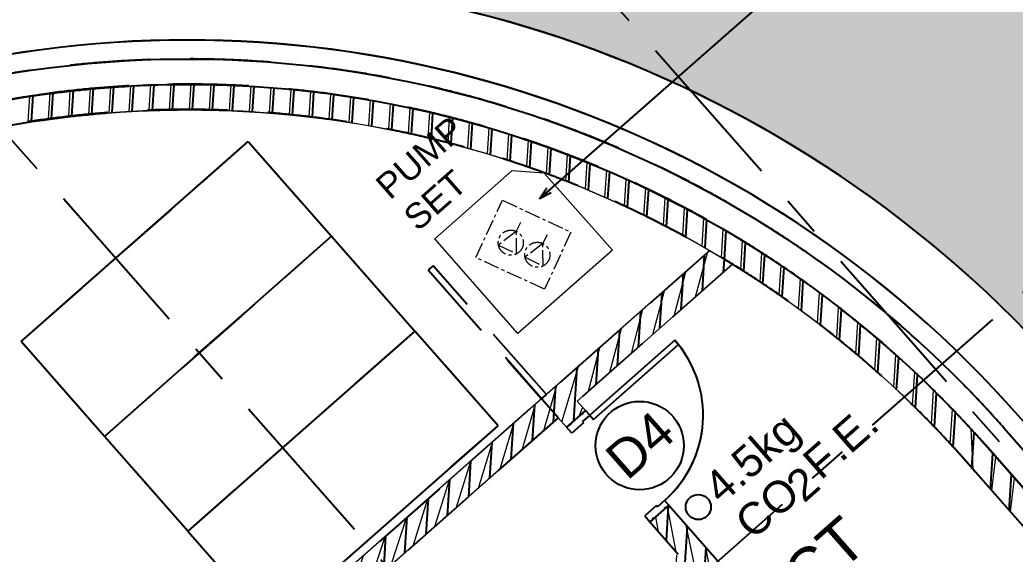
# Model space of a CAD drawing. Header units: millimetres. Extents: x 833946797 to 834440930, y 817746008 to 818399503.
# Drawn here: x 834331288 to 834339182, y 818018593 to 818022827 of the extents above; entities that cross this region are included whole.
import ezdxf

# ---------------------------------------------------------------- set-up
doc = ezdxf.new("R2010")
doc.units = ezdxf.units.MM
doc.header["$LTSCALE"] = 100
for name, pattern in [('CENTER', [2, 1.25, -0.25, 0.25, -0.25]), ('Grid Line', [22.224999999999994, 12.7, -3.174999999999999, 3.174999999999999, -3.174999999999999]), ('Hidden', [9.524999999999999, 6.35, -3.175])]:
    doc.linetypes.add(name, pattern=pattern)
for name, color, linetype in [('+C-160', 160, 'Hidden'), ('A-COLS', 3, 'Continuous'), ('DLN020__', 6, 'Continuous'), ('DLN0401_', 7, 'Continuous'), ('DLN0403__Room Name', 7, 'Continuous'), ('DLN040__', 3, 'Continuous'), ('DLN060__', 7, 'Continuous'), ('DLN325__', 7, 'Continuous'), ('DLN580__', 4, 'Continuous'), ('DLN660', 1, 'Continuous'), ('DLN810__', 1, 'Continuous'), ('FITDOOR', 7, 'Continuous')]:
    doc.layers.add(name, color=color, linetype=linetype)
for name, color, linetype, lineweight in [('A-DOOR', 6, 'Continuous', 9), ('A-PLINTH', 2, 'Continuous', 9), ('A-WALL', 7, 'Continuous', 9), ('HCL520_T', 7, 'Continuous', 18), ('HCL525__', 84, 'CENTER', 20)]:
    doc.layers.add(name, color=color, linetype=linetype, lineweight=lineweight)
doc.styles.get("Standard").update_dxf_attribs({"font": 'swiss.ttf'})
doc.styles.add('Swis721tBT', font='swissl.ttf')
doc.dimstyles.new('INTDIM', dxfattribs={"dimtxt": 200, "dimasz": 125, "dimexe": 100, "dimexo": 150, "dimgap": 80, "dimtad": 1, "dimdec": 0, "dimzin": 9, "dimdsep": 46, "dimtxsty": 'Swis721tBT', "dimblk": 'OPEN30', "dimcen": -125, "dimclrd": 256, "dimclre": 256, "dimclrt": 2, "dimaunit": 1, "dimadec": 1, "dimazin": 0, "dimtfac": 0.4444444444444444, "dimtdec": 0, "dimtix": 1, "dimtmove": 2, "dimatfit": 3, "dimldrblk": 'OPEN30', "dimfxl": 0, "dimtolj": 1, "dimlwd": -1, "dimlwe": -1, "dimarcsym": 0})
pattern_1 = [(86.3501958279957, (-1.192092895507812e-07, 1.192092895507812e-07), (-158.4280186349138, 10.10571182131174), [])]

# ---------------------------------------------------------------- blocks, each defined once
blk = doc.blocks.new('DLN_Parking - Parking - 1000 x 2400 _WL_-V14-Car Park_B2_F')
at = {"layer": 'DLN660'}
for p, q in [((0, 0), (0, 2400)), ((0, 2400), (1000, 2400)), ((1000, 2400), (1000, 3.383959779057477e-14)), ((1000, 3.383959779057477e-14), (0, 0))]:
    blk.add_line(p, q, dxfattribs=at)
blk = doc.blocks.new('DLN_Parking - Parking - 1000 x 2400 _WL_-1733303-Car Park_B2_F')
at = {"layer": 'DLN660'}
for p, q in [((1000, 3.383959779057477e-14), (0, 0)), ((0, 0), (0, -2400)), ((1000, -2400), (1000, 3.383959779057477e-14)), ((0, -2400), (1000, -2400))]:
    blk.add_line(p, q, dxfattribs=at)
blk = doc.blocks.new('DR1CD')
at = {"layer": 'FITDOOR'}
for p, q in [((0, 1), (45, 1)), ((0, 1), (0, 0)), ((45, 0), (45, 1)), ((0, 0), (45, 0))]:
    blk.add_line(p, q, dxfattribs=at)
blk = doc.blocks.new('DR1CM')
at = {"layer": 'FITDOOR', "color": 6}
blk.add_arc((0, 0), 1, 0, 90, dxfattribs=at)
blk = doc.blocks.new('DLN-Single Door - Opening 2 - 950 x2138 _WH_-1922936-Car Park_B2_F')
at = {"layer": 'A-WALL', "lineweight": 25}
for p, q in [((-500.0000000002328, -99.99999989528442), (-499.9999999995343, 100.0000000001164)), ((499.9999999997672, -99.99999996821862), (500.0000000162981, 100.0000000337022))]:
    blk.add_line(p, q, dxfattribs=at)
at = {"layer": 'FITDOOR'}
for p, q in [((-437.4999999995343, 100.0000000022119), (-499.9999999995343, 100.0000000001164)), ((-499.9999999983702, 62.50000000011642), (-499.9999999995343, 100.0000000001164)), ((-437.4999999969732, -24.99999999796273), (-437.4999999995343, 100.0000000022119)), ((437.5000000004657, 100.0000000314903), (500.0000000006985, 100.0000000335276)), ((437.5000000030268, -24.99999996868428), (437.5000000004657, 100.0000000314903)), ((500.0000000018626, 62.50000003346941), (500.0000000006985, 100.0000000335276)), ((-487.9999999983702, 62.50000000040745), (-499.9999999983702, 62.50000000011642)), ((488.0000000018626, 62.50000003312016), (500.0000000018626, 62.50000003346941)), ((-499.9999999960419, -100.000000001397), (-499.999999997206, -62.50000000145519)), ((-487.999999997206, -62.50000000098953), (-499.999999997206, -62.50000000145519)), ((-449.999999995809, -99.99999999976717), (-449.9999999969732, -24.99999999842839)), ((-437.4999999969732, -24.99999999796273), (-449.9999999969732, -24.99999999842839)), ((437.5000000030268, -24.99999996868428), (450.0000000030268, -24.99999996821862)), ((450.000000004191, -99.9999999696156), (450.0000000030268, -24.99999996821862)), ((488.0000000030268, -62.49999996850966), (500.0000000030268, -62.49999996798579)), ((500.000000004191, -99.99999996798579), (500.0000000030268, -62.49999996798579)), ((-449.999999995809, -99.99999999976717), (-499.9999999960419, -100.000000001397)), ((450.000000004191, -99.9999999696156), (500.000000004191, -99.99999996798579))]:
    blk.add_line(p, q, dxfattribs=at)
at = {"layer": 'DLN325__', "extrusion": (0, 0, -1), "yscale": 899.9999999999994, "zscale": -0.9999999999999993, "rotation": 179.9999999980843}
blk.add_blockref('DR1CD', (449.9999999951106, -100.0000000000582), dxfattribs=at)
at = {"layer": 'DLN325__', "extrusion": (0, 0, -1), "xscale": 899.9999999999986, "yscale": 899.9999999999986, "zscale": -899.9999999999986, "rotation": 179.9999999980843}
blk.add_blockref('DR1CM', (449.9999999951106, -100.0000000000582), dxfattribs=at)
blk = doc.blocks.new('_Open30')
at = {"color": 0, "linetype": 'ByBlock', "lineweight": -2}
for p, q in [((-1, 0.26794919), (0, 0)), ((0, 0), (-1, -0.26794919)), ((0, 0), (-1, 0))]:
    blk.add_line(p, q, dxfattribs=at)
blk = doc.blocks.new('A$C029C5A43')
at = {"layer": '+C-160'}
for p, q in [((85485.26775121689, 78230.3675647974), (85629.92381262779, 78375.0236262083)), ((85620.81769990921, 78141.41111052036), (85764.89855957031, 78285.49197030067)), ((85754.07644701004, 78050.16345477104), (85897.64253592491, 78193.7295434475)), ((85885.06908488274, 77956.64968955517), (86028.17899489403, 78099.75959956646)), ((86013.81769037247, 77860.89189183712), (86156.52841281891, 78003.60261440277)), ((86140.34145951271, 77762.90925812721), (86282.70860719681, 77905.27640604973)), ((86264.65682387352, 77662.71821916103), (86406.73483896255, 77804.7962346077)), ((86386.77754497528, 77560.33253729343), (86528.6198964119, 77702.17488896847)), ((86506.71479654312, 77455.76338613033), (86648.37416744232, 77597.42275691032)), ((86624.477227211, 77349.01941359043), (86766.00569534302, 77490.54788148403)), ((86740.07100892067, 77240.10679233074), (86881.5202217102, 77381.55600500107)), ((86853.49987363815, 77129.02925372124), (86994.92121887207, 77270.45059907436)), ((86964.76513195038, 77015.78810930252), (87106.20990657806, 77157.2328839302)), ((84270.96153903008, 75972.88838636875), (84270.96153903008, 76972.88838648796)), ((84270.96153903008, 76972.88838648796), (86670.9615392685, 76972.88838648796)), ((86670.9615392685, 76972.88838648796), (86670.9615392685, 75972.88838648796)), ((87073.86568260193, 76900.3822568655), (87215.38525986671, 77041.90183413029)), ((87180.79800462723, 76782.80817604065), (87322.44400286674, 76924.45417416096)), ((87285.55613851547, 76663.0599066019), (87427.38059139252, 76804.88435959816)), ((87388.13165211678, 76541.12901735306), (87530.18718338013, 76683.18454873562)), ((87488.5135936737, 76417.00455594063), (87630.85359668732, 76559.34455895424)), ((87586.68842864037, 76290.67298781872), (87729.36725330353, 76433.3518127203)), ((87682.63996124268, 76162.11811721325), (87825.71311068535, 76305.19126689434)), ((87776.34923887253, 76031.32099187374), (87919.87357664108, 76174.8453296423)), ((87867.79443979263, 75898.25978970528), (88011.82841014862, 76042.29376018047)), ((84270.96153855324, 74972.88838648796), (84270.96153855324, 75972.88838636875)), ((84270.96153855324, 75972.88838636875), (86670.96153855324, 75972.88838648796)), ((86670.9615392685, 75972.88838648796), (84270.96153903008, 75972.88838636875)), ((86670.96153855324, 75972.88838648796), (86670.96153855324, 74972.88838636875)), ((87956.95073914528, 75762.90968620777), (88101.55460357666, 75907.51355051994)), ((88043.79015421867, 75625.2426983118), (88189.02624750137, 75770.4787915945)), ((88128.28136563301, 75485.22750663757), (88274.21437263489, 75631.16051387787)), ((88210.38951134682, 75342.82924938202), (88357.08677101135, 75489.52650892735)), ((88290.07595014572, 75198.00928509235), (88437.6077876091, 75345.54112243652)), ((87121.29062533379, 75266.27543723583), (87070.96151971817, 75266.27543723583)), ((87070.96151971817, 75266.27543723583), (87070.96151900291, 73905.75522744656)), ((87121.29062390327, 73905.75522768497), (87121.29062533379, 75266.27543723583)), ((88367.29799175262, 75050.72492396832), (88515.73808836937, 75199.16502046585)), ((88442.00858783722, 74900.92911684513), (88591.43438911438, 75050.35491812229)), ((86670.96153855324, 74972.88838636875), (84270.96153855324, 74972.88838648796)), ((86670.9615392685, 74972.88838636875), (84270.96153903008, 74972.88838624954)), ((84270.96153903008, 74972.88838624954), (84270.96153903008, 73972.88838636875)), ((86670.9615392685, 73972.88838636875), (86670.9615392685, 74972.88838636875)), ((88514.15597629547, 74748.57010221481), (88664.64915132523, 74899.06327700615)), ((88583.68327713013, 74593.5909999609), (88735.33023023605, 74745.23795306683)), ((88650.52802705765, 74435.92934668064), (88803.4204788208, 74588.82179880142)), ((88714.62164282799, 74275.51655972004), (88868.85728883743, 74429.75220549107)), ((88775.88880777359, 74112.27732133865), (88931.57206630707, 74267.96057999134)), ((88834.24675416946, 73946.1288651228), (88991.48962879181, 74103.37173962593)), ((84270.96153903008, 73972.88838636875), (86670.9615392685, 73972.88838636875)), ((88849.30252885818, 73905.75522756577), (84270.9615392685, 73905.75522744656)), ((85225.87722444534, 73705.35538053513), (85425.87721586227, 73905.35537207127)), ((85450.38362693787, 73705.35538005829), (85650.38361907005, 73905.35537207127)), ((85674.89002966881, 73705.35537970066), (85874.89002203941, 73905.35537207127)), ((85899.39643216133, 73705.35537934303), (86099.39642500877, 73905.35537219048)), ((86123.90283489227, 73705.3553789854), (86323.90282821655, 73905.35537230968)), ((86348.4092373848, 73705.35537838936), (86548.40923118591, 73905.35537219048)), ((86572.91563987732, 73705.35537791252), (86772.91563415527, 73905.35537230968)), ((86797.42204236984, 73705.35537743568), (86997.42203712463, 73905.35537207127)), ((87021.92844510078, 73705.35537719727), (87221.928440094, 73905.35537219048)), ((87070.96151900291, 73905.75522744656), (87121.29062390327, 73905.75522768497)), ((87146.43484926224, 73605.35537803173), (87446.43484306335, 73905.35537219048)), ((87470.94125008583, 73705.35537600517), (87670.94124627113, 73905.35537219048)), ((87695.44765281677, 73705.35537564754), (87895.44764900208, 73905.35537207127)), ((87919.9540553093, 73705.35537493229), (88119.95405244827, 73905.35537219048)), ((88144.46045780182, 73705.35537469387), (88344.46045541763, 73905.35537219048)), ((88368.96686029434, 73705.35537409782), (88568.966858387, 73905.35537219048)), ((88593.47326302528, 73705.3553737402), (88793.47326135635, 73905.35537219048)), ((88889.6044409275, 73776.98014855385), (89048.52750873566, 73935.90321648121)), ((88817.9796655178, 73705.35537314415), (88889.60443592072, 73776.98014366627)), ((88941.86158418655, 73604.73088896275), (89102.59514641762, 73765.46445119381)), ((87070.9615175724, 73705.75523245335), (84470.96154356003, 73705.75523746014)), ((88913.1753282547, 73705.75522863865), (87270.96152639389, 73705.75523197651)), ((87070.96153712273, 73543.25523352623), (87070.96153736115, 73605.75523364544)), ((87108.46153736115, 73605.75523352623), (87070.96153736115, 73605.75523364544)), ((87108.46153736115, 73593.75523340702), (87108.46153736115, 73605.75523352623)), ((87270.96153736115, 73605.75523340702), (87233.46153736115, 73605.75523340702)), ((87233.46153736115, 73593.75523328781), (87233.46153736115, 73605.75523340702)), ((87270.96153736115, 73555.7552331686), (87270.96153736115, 73605.75523340702)), ((88990.90753269196, 73429.27043437958), (89153.59295129776, 73591.95585298538)), ((87195.96153736115, 73543.25523340702), (87070.96153712273, 73543.25523352623)), ((87270.96153736115, 73555.7552331686), (87195.96153736115, 73555.75523352623)), ((87195.96153736115, 73543.25523340702), (87195.96153736115, 73555.75523352623)), ((87270.96153736115, 73555.7552331686), (87270.96153736115, 73510.75523328781)), ((88170.96153736115, 73555.75523221493), (87270.96153736115, 73555.7552331686)), ((87270.96153736115, 73510.75523328781), (88170.96153736115, 73510.75523221493)), ((88170.96153736115, 73555.75523221493), (88170.96153736115, 73510.75523221493)), ((89036.61993741989, 73250.47643625736), (89201.41120529175, 73415.2677038908)), ((89078.86318254471, 73068.2132781744), (89245.92877459526, 73235.27887022495)), ((89117.48651409149, 72882.33020675182), (89287.01158881187, 73051.85528123379)), ((89152.32180142403, 72692.659091115), (89324.5108332634, 72864.84812271595)), ((87070.96153616905, 72668.25523352623), (87070.96153616905, 72605.75523352623)), ((87195.96153616905, 72668.25523340702), (87070.96153616905, 72668.25523352623)), ((87195.96153616905, 72668.25523340702), (87195.96153616905, 72655.75523328781)), ((87270.96153616905, 72655.75523328781), (87195.96153616905, 72655.75523328781)), ((87270.96153616905, 72655.75523328781), (87270.96153616905, 72605.75523328781)), ((89183.18083238602, 72499.01171886921), (89358.2607884407, 72674.09167480469)), ((87070.96153664589, 72605.75523388386), (87070.96153664589, 72265.69955456257)), ((87108.46153616905, 72605.75523352623), (87070.96153616905, 72605.75523352623)), ((87070.96153736115, 72407.35005104542), (87268.96686434746, 72605.35537803173)), ((87108.46153616905, 72617.75523352623), (87108.46153616905, 72605.75523352623)), ((87233.46153616905, 72617.75523340702), (87233.46153616905, 72605.75523340702)), ((87270.96153616905, 72605.75523328781), (87233.46153616905, 72605.75523340702)), ((87270.96153712273, 72605.75523340702), (87270.96153640747, 69365.69955408573)), ((89209.85202264786, 72301.17650616169), (89388.07622718811, 72479.40071046352)), ((86970.96153736115, 72082.84364819527), (87270.96153783798, 72382.84364879131)), ((89232.0963768959, 72098.91445720196), (89413.74925374985, 72280.56733417511)), ((87070.96153736115, 71958.33724486828), (87270.96153783798, 72158.33724570274)), ((89249.64247989655, 71891.95415723324), (89435.04543399811, 72077.35711157322)), ((89262.18021941185, 71679.98549389839), (89451.6990096569, 71869.50428402424)), ((89269.35282564163, 71462.6516970396), (89463.40691757202, 71656.7057890892)), ((89270.96173381805, 71239.75420224667), (89469.82123041153, 71438.61369872093)), ((89270.96173334122, 37865.69955420494, -0.07028772469116416), (89270.9617331028, 71308.34367072582, -0.07028772469116416)), ((89470.96153974533, 19406.41602218151), (89470.9616587162, 71309.01562941074)), ((89470.96173357964, 19406.41627550125, -0.07028772469116416), (89470.96173262596, 71308.34367072582, -0.07028772469116416)), ((89670.96153640747, 71309.01562929153), (89670.96153998375, 19338.81463968754)), ((89270.96173405647, 71015.24779939651), (89470.9617331028, 71215.24779856205)), ((89270.96173381805, 70790.74139618874), (89470.96173238754, 70990.74139475822))]:
    blk.add_line(p, q, dxfattribs=at)
at = {"layer": '+C-160', "linetype": 'Hidden'}
for p, q in [((87070.9615175724, 73705.75523245335), (87070.9615187645, 74514.2754368782)), ((89270.96242189407, 71307.48077058792), (89270.96242284775, 40665.69955396652))]:
    blk.add_line(p, q, dxfattribs=at)
at = {"layer": '+C-160', "lineweight": 18}
for p, q in [((87070.96153950691, 73605.75523340702), (87070.9615175724, 73705.75523245335)), ((87270.96154356003, 73573.2552331686), (87270.96152687073, 73705.75523221493)), ((89270.96153640747, 71309.01562917233), (89270.96153736115, 69365.6995536089)), ((89270.96153640747, 71309.01562952995), (89270.96153831482, 69365.69955384731))]:
    blk.add_line(p, q, dxfattribs=at)
at = {"layer": '+C-160', "lineweight": 25}
for p, q in [((87270.96153736115, 73605.75523328781), (87070.96153736115, 73605.75523364544)), ((87270.96153616905, 72605.75523328781), (87070.96153640747, 72605.75523352623))]:
    blk.add_line(p, q, dxfattribs=at)
at = {"layer": '+C-160', "lineweight": 18}
for centre, radius, end in [((81033.85348200798, 71300.04353499413, -0.07028772469116415), 9287.112296415497, 58.24926570811748), ((81033.8534822464, 71300.04353415966, -0.07028772469116415), 8787.112296547273, 60.04853853081481)]:
    blk.add_arc(centre, radius, 0.05173186313747879, end, dxfattribs=at)
at = {"layer": '+C-160'}
for centre, radius, start, end in [((81035.28097224236, 71301.23986029625, -0.07028772469116415), 8635.683632503475, 0.04632746647210555, 60.62747651171473), ((81033.85348200798, 71300.04353439808, -0.07028772469116415), 8437.112296680876, 0.05173186313747879, 61.41291444928584), ((81036.36918210983, 71301.53938865662, -0.07028772469116415), 8434.5951858321, 0.0442989013215937, 61.42305728357385), ((81062.43682432175, 71308.3031244278), 8408.524840872036, 0.0008507854385208105, 61.52850183253685), ((81062.43682432175, 71308.3031244278), 8408.524840872036, 0.0008507854385208105, 61.52850183253685), ((81062.59604382515, 71308.36234855652), 8208.35980264918, 0, 62.35694494306006), ((81062.59604382515, 71308.36234855652), 8208.35980264918, 0, 62.35694494306006), ((81033.85348200798, 71300.04353427887, -0.07028772469116415), 8237.112296921881, 0.05173186313747879, 62.23593595246883), ((87270.96153736115, 73555.7552331686), 899.9999999999986, 270, 0)]:
    blk.add_arc(centre, radius, start, end, dxfattribs=at)
at = {"layer": '+C-160', "linetype": 'Hidden'}
blk.add_arc((81033.85247254372, 71300.04325199127), 8237.113306886746, 0.05173399757246527, 62.23593396388978, dxfattribs=at)

msp = doc.modelspace()

# ---------------------------------------------------------------- hatches: boundary and pattern name
at = {"layer": 'A-WALL'}
h = msp.add_hatch(dxfattribs=at)
h.set_pattern_fill('ANSI31', scale=50, angle=-6.361109362927034e-15)
h.set_pattern_definition(pattern_1)
edge = h.paths.add_edge_path()
edge.add_line((834373398.9201546, 817975260.548027), (834373587.7881666, 817975426.7660248))
edge.add_line((834373587.7881668, 817975426.7660248), (834373233.2643241, 817980497.9923743))
edge.add_line((834373233.2643241, 817980497.9923743), (834338943.7585428, 818019460.0237285))
edge.add_arc((834332615.6261824, 818013879.7363707), 8437.112430546018, 41.40656209306128, 102.7631053202158)
edge.add_line((834330751.6949148, 818022108.3830634), (834321993.2614791, 818032060.3016281))
edge.add_line((834321993.2614793, 818032060.3016281), (834277327.4665351, 817992751.0563895))
edge.add_line((834277327.466535, 817992751.0563895), (834277459.5984685, 817992600.9192455))
edge.add_line((834277459.5984687, 817992600.9192456), (834321975.2562567, 818031778.0322049))
edge.add_line((834321975.2562566, 818031778.0322047), (834330680.6719674, 818021886.3572645))
edge.add_arc((834332615.6256013, 818013879.7351375), 8237.113781559863, 41.40793444522251, 103.58612611412508, ccw=False)
edge.add_line((834338793.6214172, 818019327.8918118), (834373038.4656745, 817980416.6081657))
edge.add_line((834373038.4656745, 817980416.6081657), (834373398.9201547, 817975260.5480269))
h = msp.add_hatch(dxfattribs=at)
h.set_pattern_fill('ANSI31', scale=50, angle=-6.361109362927034e-15)
h.set_pattern_definition(pattern_1)
edge = h.paths.add_edge_path()
edge.add_line((834333522.38628, 818017749.227477), (834333672.5234059, 818017881.3593937))
edge.add_line((834333672.5234059, 818017881.3593936), (834333606.4573257, 818017956.4280949))
edge.add_line((834333606.4573258, 818017956.4280949), (834335558.239946, 818019674.1429921))
edge.add_line((834335558.239946, 818019674.1429921), (834335624.3059186, 818019599.0744431))
edge.add_line((834335624.3059185, 818019599.0744431), (834335774.4430444, 818019731.2063599))
edge.add_line((834335774.4430444, 818019731.2063599), (834335708.3770788, 818019806.2749144))
edge.add_line((834335708.3770789, 818019806.2749144), (834336940.1561424, 818020890.332752))
edge.add_arc((834332615.6267418, 818013879.7374338), 8237.11122008709, 58.33138071906991, 59.79180291313445)
edge.add_line((834336760.0764518, 818020998.2722445), (834333324.1882864, 818017974.4332935))
edge.add_line((834333324.1882865, 818017974.4332936), (834333522.3862801, 818017749.2274768))
h = msp.add_hatch(dxfattribs=at)
h.set_pattern_fill('ANSI31', scale=50, angle=-6.361109362927034e-15)
h.set_pattern_definition(pattern_1)
h.paths.add_polyline_path([(834336455.7514937, 818014416.1416149), (834340209.17964, 818017719.4395344), (834340077.047724, 818017869.576661), (834338575.6764648, 818016548.2574929), (834336435.102628, 818018980.5207301), (834336284.9655013, 818018848.3888128), (834336509.6265452, 818018593.1139016), (834336434.5579952, 818018527.0479285), (834336566.689912, 818018376.9108026), (834336641.7584664, 818018442.97677), (834338425.5393387, 818016416.1255755), (834336473.7567025, 818014698.4106578), (834334689.9758735, 818016725.2618111), (834334840.1128908, 818016857.3938433), (834334707.981095, 818017007.5308309), (834334557.8439751, 818016875.3989176), (834334333.1830328, 818017130.673714), (834334183.0459207, 818016998.5417743)])
at = {"layer": 'DLN060__'}
h = msp.add_hatch(dxfattribs=at)
h.set_pattern_fill('EARTH', color=251, scale=150, angle=45.00000000000045)
h.set_pattern_definition([(86.35019582799568, (1453154.080526948, 238293.1648491621), (-889.9338408816122, 1011.202382737353), [952.4999999999997, -952.4999999999997]), (86.35019582799568, (1452797.617485166, 238315.9027007818), (-889.9338408816122, 1011.202382737353), [952.4999999999997, -952.4999999999997]), (86.35019582799568, (1452441.154443264, 238338.6405525208), (-889.9338408816122, 1011.202382737353), [952.4999999999997, -952.4999999999997]), (176.3501958279956, (1452329.91271317, 238465.0408502817), (-1011.202382737353, -889.9338408816122), [952.4999999999997, -952.4999999999997]), (176.3501958279956, (1452352.650564909, 238821.5038923025), (-1011.202382737353, -889.9338408816122), [952.4999999999997, -952.4999999999997]), (176.3501958279956, (1452375.388416171, 239177.9669340849), (-1011.202382737353, -889.9338408816122), [952.4999999999997, -952.4999999999997])])
edge = h.paths.add_edge_path()
edge.add_line((834303001.7276638, 817954269.3640027), (834304578.4320031, 817955656.4492704))
edge.add_line((834304578.4320035, 817955656.4492706), (834331037.8483403, 817925591.4898139))
edge.add_line((834331037.84834, 817925591.4898137), (834375206.4562329, 817964463.1732086))
edge.add_line((834375206.4562325, 817964463.1732087), (834374060.8627851, 817980844.7536951))
edge.add_line((834374060.8627853, 817980844.7536948), (834339581.52124, 818020021.9484737))
edge.add_arc((834332615.9355372, 818013881.6562957), 9285.611030570026, 41.3967707884505, 99.60462301211987)
edge.add_line((834331066.6470942, 818023037.1069965), (834322069.7839626, 818033259.9453678))
edge.add_line((834322069.7839628, 818033259.9453679), (834273725.6293017, 817990713.4683118))
edge.add_line((834273725.6293014, 817990713.4683118), (834304578.4320035, 817955656.4492704))
edge.add_line((834304578.4320037, 817955656.4492702), (834303001.7276647, 817954269.3640032))
edge.add_line((834303001.7276647, 817954269.3640034), (834270761.539974, 817990902.8227202))
edge.add_line((834270761.5399741, 817990902.8227199), (834322258.575107, 818036224.0691499))
edge.add_line((834322258.5751069, 818036224.0691499), (834331970.2700638, 818025188.991452))
edge.add_arc((834332622.2949393, 818013717.2690969), 11490.23717038002, 42.02614068141469, 93.25305315063548, ccw=False)
edge.add_line((834341157.6965528, 818021409.6334623), (834375550.7708069, 817982329.9209781))
edge.add_line((834375550.770807, 817982329.9209781), (834377279.0058944, 817963489.7294939))
edge.add_line((834377279.0058941, 817963489.7294935), (834330848.7932926, 817922627.6645511))
edge.add_line((834330848.7932928, 817922627.6645511), (834303001.7276639, 817954269.3640026))

# ---------------------------------------------------------------- linework, layer by layer
at = {"layer": 'A-COLS', "color": 5, "lineweight": 18, "elevation": -0.07028772469116415}
for points in [[(834331066.6470942, 818023037.1069965, -0.2595373661353451), (834339581.5211067, 818020021.948624, 0.3219322588571377)], [(834330878.7155031, 818022493.8280219, -0.2679342438191178), (834339206.476698, 818019691.2800722, -0.2595373661347907)]]:
    msp.add_lwpolyline(points, format="xyb", dxfattribs=at)
at = {"layer": 'A-PLINTH'}
msp.add_lwpolyline([(834334577.6020128, 818021093.1702487), (834335193.1642288, 818021634.9111075), (834335444.6982528, 818021616.4808247), (834335988.947226, 818021003.1442033), (834335238.2615967, 818020342.4846194)], close=True, dxfattribs=at)
at = {"layer": 'A-WALL'}
for p, q in [((834336760.8189045, 818020999.4583119), (834333323.9241174, 818017974.7334586)), ((834336940.8992132, 818020891.5193639), (834335708.1129098, 818019806.5750794)), ((834335557.9757769, 818019674.4431572), (834333606.1931567, 818017956.7282599)), ((834373233.0001326, 817980498.2928615, -0.07028772469116416), (834338943.4943737, 818019460.3238937, -0.07028772469116416)), ((834360887.560596, 817994223.2796305, -0.07028772469116416), (834338793.3572482, 818019328.1919771, -0.07028772469116416)), ((834336434.8384591, 818018980.8208953), (834338575.4122957, 818016548.557658)), ((834336284.7013326, 818018848.6889786), (834336509.3623762, 818018593.4140669))]:
    msp.add_line(p, q, dxfattribs=at)
at = {"layer": 'A-WALL', "lineweight": 18}
for p, q in [((834335795.6503166, 818019707.1092457), (834335708.1129098, 818019806.5750798)), ((834335624.0417511, 818019599.3746095), (834335557.9757769, 818019674.4431572)), ((834338792.9131646, 818019328.6962767), (834340076.7835553, 818017869.876826)), ((834338792.9131645, 818019328.696277), (834340076.7835559, 818017869.8768268))]:
    msp.add_line(p, q, dxfattribs=at)
at = {"layer": 'A-WALL', "elevation": -0.07028772469116415}
for points in [[(834330751.4307455, 818022108.6832278, -0.2743250920669893), (834338943.9456116, 818019459.8120857)], [(834330680.407331, 818021886.6570183, -0.2781903140754486), (834338793.9278481, 818019327.544665)]]:
    msp.add_lwpolyline(points, format="xyb", dxfattribs=at)
at = {"layer": 'A-WALL'}
for points in [[(834330757.2058914, 818022102.1220217, -0.2751062801389982), (834338943.4386073, 818019460.3871553)], [(834330757.2058914, 818022102.1220217, -0.2751062801389982), (834338943.4386073, 818019460.3871553)], [(834330686.3962442, 818021879.8529564, -0.2790025158055164), (834338793.3404897, 818019328.2021089, -0.1939844137819718)], [(834330686.3962442, 818021879.8529564, -0.2790025158055164), (834338793.3404897, 818019328.2021089, -0.1939844137819718)]]:
    msp.add_lwpolyline(points, format="xyb", dxfattribs=at)
at = {"layer": 'Defpoints', "color": 6, "linetype": 'Hidden'}
msp.add_lwpolyline([(834302832.5085673, 818014931.5133744), (834321974.9920878, 818031778.3323697), (834330680.4077985, 818021886.6574297, -0.2781902619455994), (834338793.9278483, 818019327.5446653), (834359037.7142786, 817996325.199848)], format="xyb", dxfattribs=at)
at = {"layer": 'DLN020__', "linetype": 'Grid Line'}
for p, q in [((834382686.5655731, 817969907.8827796), (834315133.461383, 818046666.2402908)), ((834379458.6173668, 817967067.0465686), (834311905.5131766, 818043825.4040799)), ((834344007.6271914, 818024858.8872197), (834274669.6967086, 817963836.3146399))]:
    msp.add_line(p, q, dxfattribs=at)
at = {"layer": 'DLN0401_', "color": 0}
msp.add_circle((834336203.790068, 818019453.8185778), 349.9999999999999, dxfattribs=at)
msp.add_circle((834336203.790068, 818019453.8185778), 349.9999999999999, dxfattribs=at)
at = {"layer": 'DLN060__', "color": 252, "elevation": -0.07028772469116415}
msp.add_lwpolyline([(834375206.4562331, 817964463.1732087), (834374060.8627862, 817980844.753696), (834339581.5211077, 818020021.9486244, 0.2600156271993366), (834331066.6470948, 818023037.1069967), (834322069.5195853, 818033260.2453452), (834273725.3649218, 817990713.7680243), (834331037.84834, 817925591.4898137), (834375206.4562331, 817964463.1732087)], format="xyb", dxfattribs=at)
at = {"layer": 'DLN060__', "color": 252}
msp.add_lwpolyline([(834374690.4162832, 817964675.0771755), (834373573.8704634, 817980641.2868936), (834339206.2343441, 818019691.5547479, 0.2684143611660056), (834330878.4705716, 818022494.1056408), (834322024.5064214, 818032554.5726142), (834274431.037528, 817990668.7550014), (834331082.5972952, 817926297.4617568), (834374690.4162832, 817964675.0771755)], format="xyb", dxfattribs=at)
at = {"layer": 'DLN580__'}
msp.add_circle((834336669.0024706, 818018966.2801939), 100, dxfattribs=at)
at = {"layer": 'DLN810__', "elevation": -0.07028772469116415}
for points in [[(834330823.4753062, 818022329.5500387, -0.270668851893807), (834339093.7116647, 818019592.3647959, -0.2679843435113173)], [(834330751.4307457, 818022108.6832283, -0.2744075588129806), (834338943.6814251, 818019460.1115263, -0.2706688518947076)]]:
    msp.add_lwpolyline(points, format="xyb", dxfattribs=at)
at = {"layer": 'DLN810__'}
for points in [[(834339093.1874166, 818019592.9601104), (834373427.7987818, 817980579.6770738)], [(834373233.000155, 817980498.2925438), (834373233.0001545, 817980498.2925433), (834338943.0503823, 818019460.8282746)]]:
    msp.add_lwpolyline(points, dxfattribs=at)
at = {"layer": 'HCL525__', "color": 7}
for p, q in [((834335225.14073, 818021150.859528), (834335261.688069, 818021224.0886143)), ((834335435.9869548, 818021055.0727628), (834335471.7648189, 818021126.7600691))]:
    msp.add_line(p, q, dxfattribs=at)
msp.add_lwpolyline([(834335114.7027141, 818021398.626424), (834335658.7037901, 818021145.5200648), (834335447.7818246, 818020692.1858349), (834334903.7807481, 818020945.2921939)], close=True, dxfattribs=at)
for points in [[(834335083.6773819, 818021043.0223863), (834335226.552474, 818020972.9867213), (834335225.14073, 818021150.859528), (834335083.6773819, 818021043.0223863)], [(834335294.5236069, 818020947.2356212), (834335437.3986994, 818020877.1999559), (834335435.9869552, 818021055.0727625), (834335294.5236069, 818020947.2356212)]]:
    msp.add_lwpolyline(points, dxfattribs=at)
for centre in [(834335181.3712035, 818021061.5705972), (834335392.2174283, 818020965.7838318)]:
    msp.add_circle(centre, 99.43985427422453, dxfattribs=at)

# ---------------------------------------------------------------- block references
at = {"rotation": 41.35019582799567}
msp.add_blockref('A$C029C5A43', (834318889.4698145, 817906820.3266928), dxfattribs=at)
at = {"layer": 'A-DOOR', "xscale": -1, "rotation": 131.3501957627711}
msp.add_blockref('DLN-Single Door - Opening 2 - 950 x2138 _WH_-1922936-Car Park_B2_F', (834336029.4401039, 818019290.0977514), dxfattribs=at)
at = {"layer": 'DLN660'}
for name, p, rotation in [('DLN_Parking - Parking - 1000 x 2400 _WL_-V14-Car Park_B2_F', (834331297.5932006, 818020277.1862444), 311.3501958280165), ('DLN_Parking - Parking - 1000 x 2400 _WL_-V14-Car Park_B2_F', (834331958.2527841, 818019526.5006146), 311.3501958280165), ('DLN_Parking - Parking - 1000 x 2400 _WL_-1733303-Car Park_B2_F', (834333279.5719525, 818018025.1293561), 131.3501958280159)]:
    msp.add_blockref(name, p, dxfattribs=dict(at, rotation=rotation))

# ---------------------------------------------------------------- texts
at = {"layer": 'DLN0401_', "style": 'Swis721tBT'}
msp.add_text('D4', height=299.9999999999999, rotation=41.35019658668386, dxfattribs=at).set_placement((834336104.1521846, 818019168.6923962))
msp.add_text('D4', height=299.9999999999999, rotation=41.35019658668386, dxfattribs=at).set_placement((834336104.1521846, 818019168.6923962))
at = {"layer": 'DLN0403__Room Name', "insert": (834337206.3091879, 818018394.2446154, -0.07028772469116433), "char_height": 349.9999999999999, "attachment_point": 1, "rotation": 41.35019582633749}
msp.add_mtext_dynamic_manual_height_columns('ICT \\PRM.', width=1477.166490753611, gutter_width=1, heights=[0], dxfattribs=at)
at = {"layer": 'DLN580__', "style": 'Swis721tBT'}
for s, p in [('4.5kg', (834336853.097336, 818018980.8772026)), ('4.5kg', (834336853.097336, 818018980.8772026)), ('CO  F.E.', (834337101.2012463, 818018698.9649371)), ('CO  F.E.', (834337101.2012463, 818018698.9649371)), ('2', (834337506.7755991, 818018992.3594962)), ('2', (834337506.7755991, 818018992.3594962))]:
    msp.add_text(s, height=250, rotation=41.35019658668386, dxfattribs=at).set_placement(p)
at = {"layer": 'HCL520_T', "insert": (834334090.9107487, 818021544.6154131), "char_height": 199.9999999999999, "attachment_point": 1, "rotation": 41.3501958279962}
msp.add_mtext_dynamic_manual_height_columns('PUMP \\PSET', width=5326.255479683209, gutter_width=1, heights=[0], dxfattribs=at)

# ---------------------------------------------------------------- leaders
at = {"layer": 'DLN040__', "color": 7}
msp.add_leader([(834335409.5395916, 818021409.9922531, 0.07028772469116415), (834338793.6786845, 818024382.0334243, 0.07028772469116415)], dimstyle='INTDIM', override={"dimtxt": 100, "dimasz": 100, "dimgap": 30, "dimtad": 0, "dimarcsym": 2}, dxfattribs=at)

doc.saveas('drawing.dxf')
